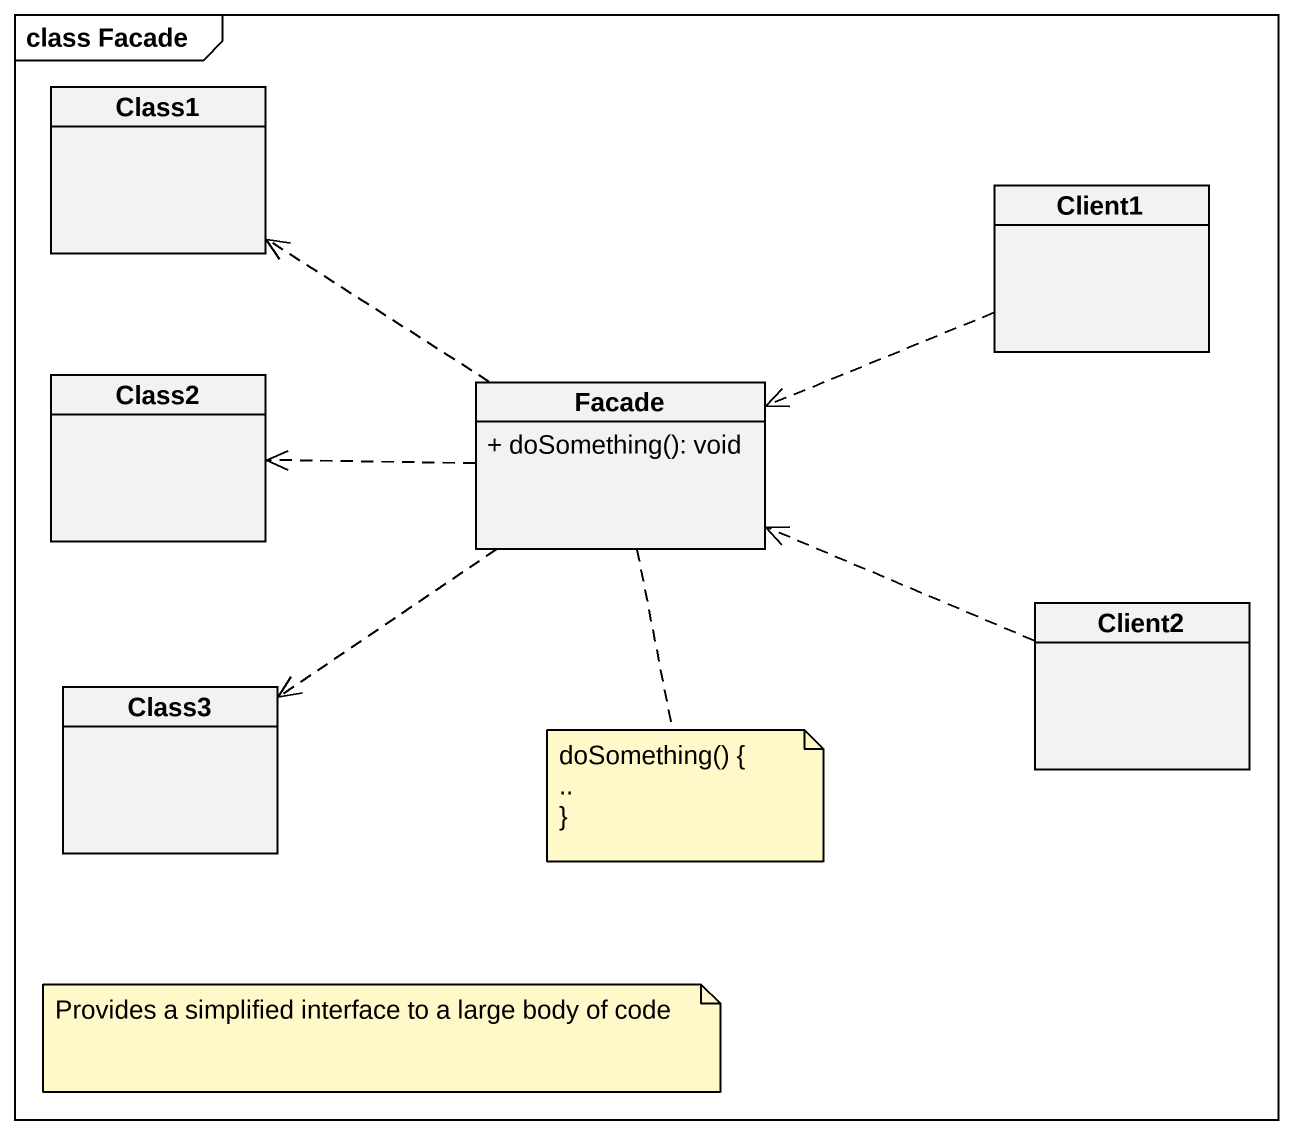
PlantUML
@startuml
mainframe class Facade
hide circle
hide empty members
skinparam classAttributeIconSize 0
class Class1
class Client1
class Class2
class Facade {
  + doSomething(): void
}
class Client2
class Class3
Client1 .left.> Facade
Facade .up.> Class1
Facade .left.> Class2
Facade ..> Class3
Client2 .left.> Facade
note bottom of Facade
  doSomething() {
  ~..
  ~}
end note
note as N2
  Provides a simplified interface to a large body of code
end note
@enduml
